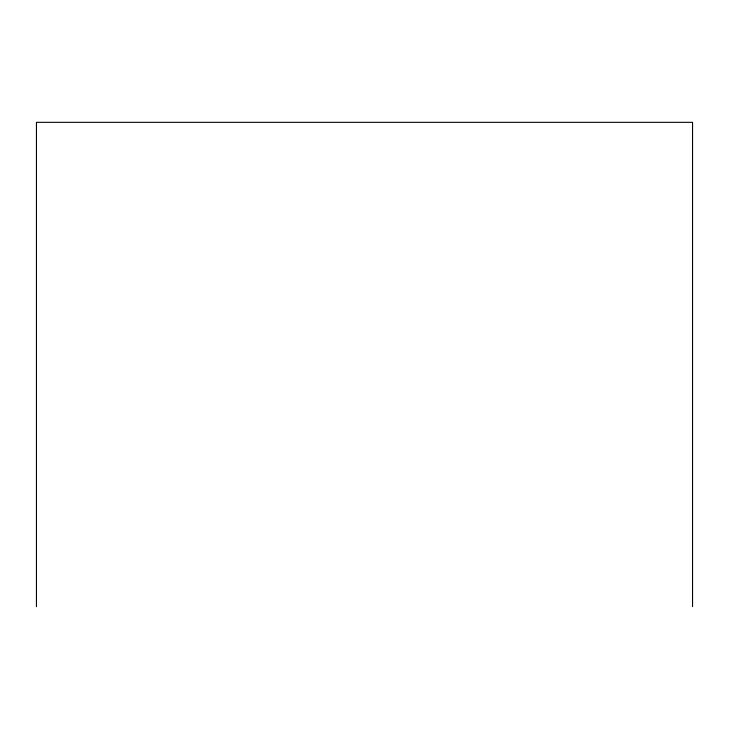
<?xml version="1.0" encoding="UTF-8"?>
<svg xmlns="http://www.w3.org/2000/svg" width="729" height="729" viewBox="0 0 729 729"><rect width="100%" height="100%" fill="white"/><g stroke="black" fill="none" stroke-linecap="round" stroke-linejoin="round"><path stroke-width="1.09" d="M692.55 606.665L692.55 122.335L36.45 122.335L36.45 606.665"/></g></svg>
